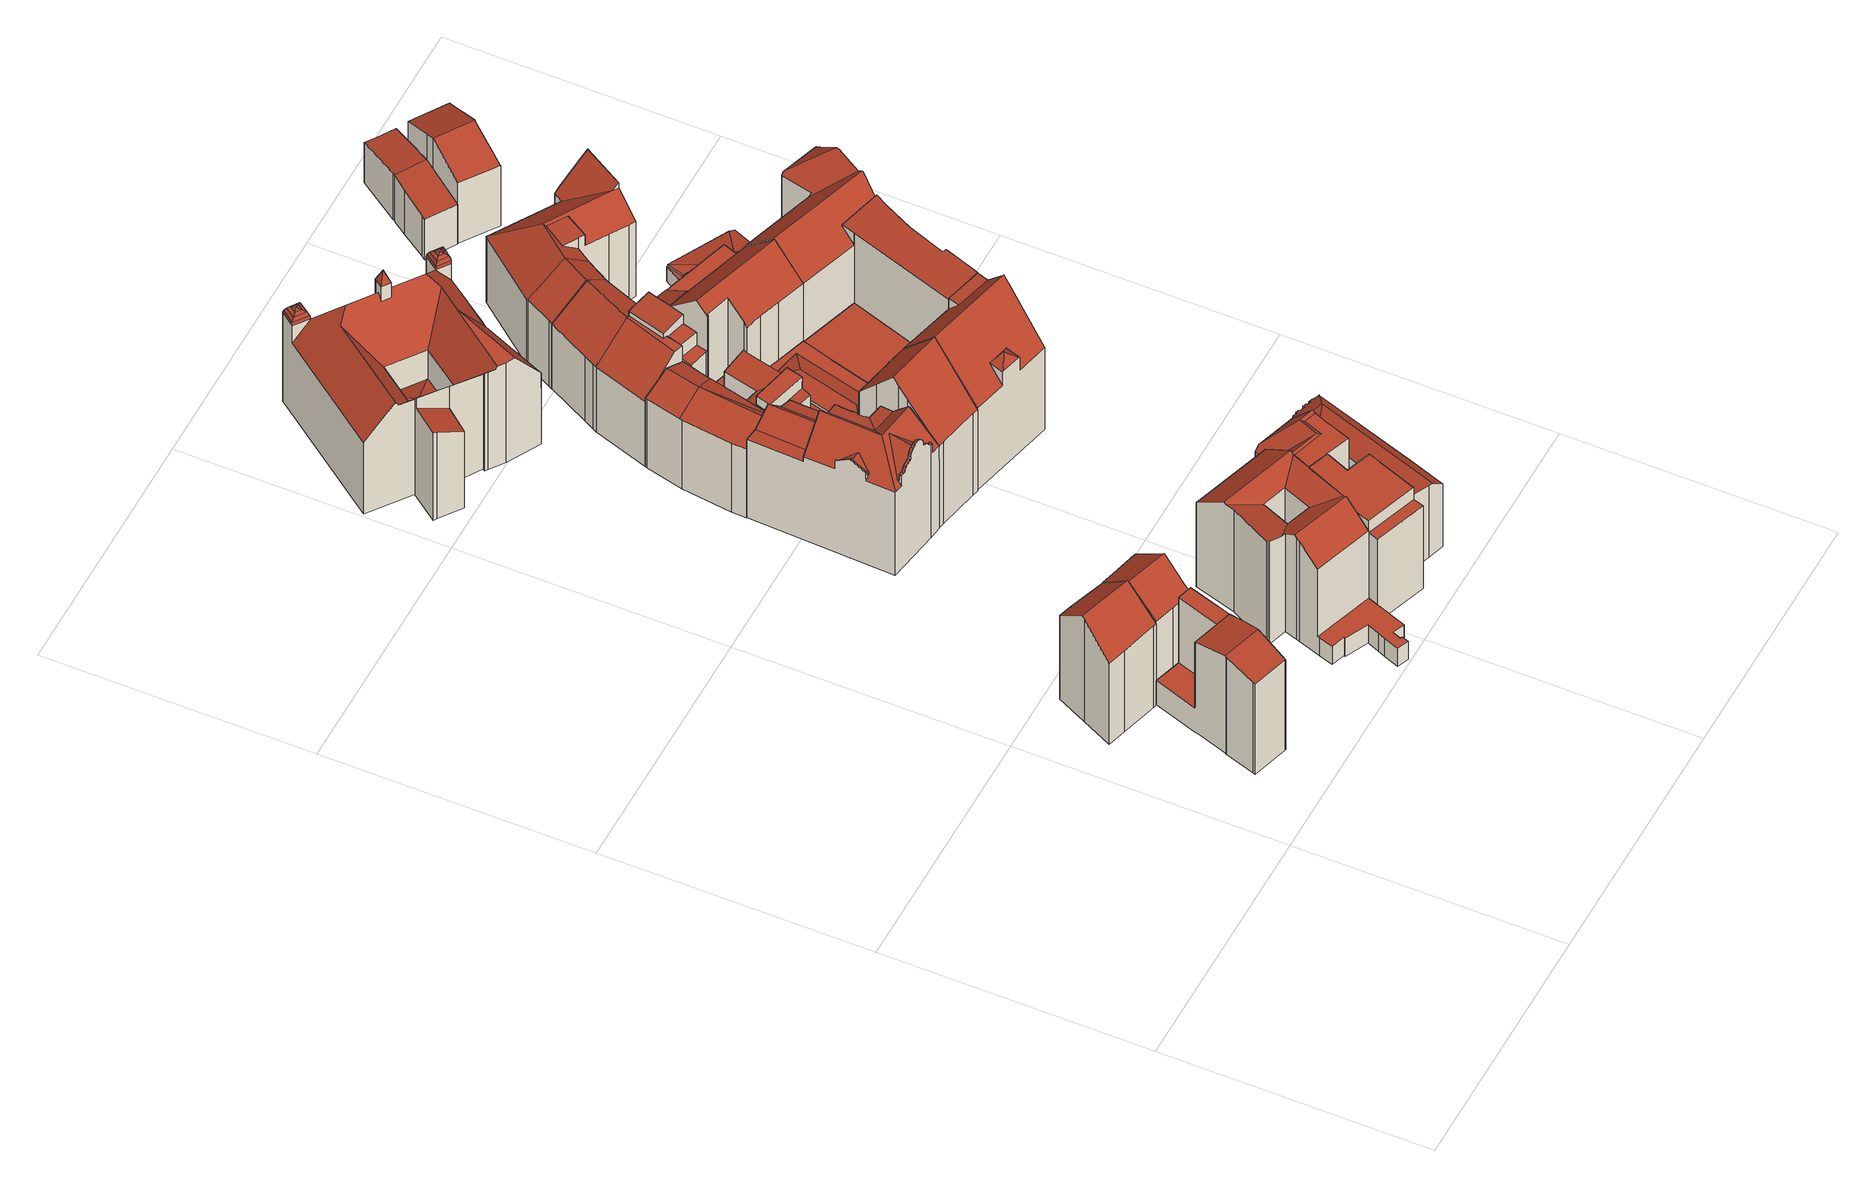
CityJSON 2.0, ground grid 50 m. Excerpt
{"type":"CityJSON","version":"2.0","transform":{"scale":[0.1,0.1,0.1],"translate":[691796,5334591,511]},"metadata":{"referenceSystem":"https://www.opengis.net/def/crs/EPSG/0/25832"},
"CityObjects":{
"building1":{"type":"Building","attributes":{"Gemeindeschluessel":"09162000","HoeheDach":"535.490","HoeheGrund":"512.350","Methode":"2000","NiedrigsteTraufeDesGebaeudes":"518.240","Geometrietyp2DReferenz":"3000","function":"31001_9998","roofType":"3100","measuredHeight":23.14},"geometry":[{"type":"MultiSurface","lod":"2","boundaries":[[[0,1,2,3,4,5,6,7]],[[4,3,8,9,10,11,5]],[[12,13,14,15]],[[16,17,18,19]],[[20,21,22,23]],[[20,24,25,1,0,21]],[[26,27,28,29]],[[8,14,13,30,9]],[[10,9,30,31]],[[32,2,1,25]],[[23,22,27,26]],[[13,12,33,19,18,31,30]],[[34,7,6,5,11,17,16,35,36,37,38]],[[15,39,32,25,24,20,23,26,29,40,41,38,37,36,35,16,19,33,12]],[[29,28,42,40]],[[40,42,43,41]],[[27,22,21,0,7,34,43,42,28]],[[10,31,18,17,11]],[[41,43,34,38]],[[32,39,15,14,8,3,2]]],"semantics":{"surfaces":[{"type":"RoofSurface"},{"type":"WallSurface"},{"type":"GroundSurface"}],"values":[0,1,1,1,1,1,1,0,1,1,1,1,1,2,1,1,0,0,1,1]}}]},
"building2":{"type":"Building","attributes":{"Gemeindeschluessel":"09162000","HoeheDach":"537.170","HoeheGrund":"512.280","Methode":"2000","NiedrigsteTraufeDesGebaeudes":"531.390","Geometrietyp2DReferenz":"3000","function":"31001_9998","roofType":"3100","measuredHeight":24.89,"storeysAboveGround":6},"geometry":[{"type":"MultiSurface","lod":"2","boundaries":[[[44,45,46,47]],[[48,49,50,51,52]],[[47,46,49,48]],[[53,54,55,56]],[[57,58,59,45,44]],[[56,55,58,57]],[[52,51,60,61]],[[50,49,46,45,59]],[[54,62,60,51,50,59,58,55]],[[61,60,62,63]],[[63,62,54,53]],[[57,44,47,48,52,61,63,53,56]]],"semantics":{"surfaces":[{"type":"WallSurface"},{"type":"RoofSurface"},{"type":"GroundSurface"}],"values":[0,0,0,0,0,0,0,1,1,0,0,2]}}]},
"building3":{"type":"Building","attributes":{"Gemeindeschluessel":"09162000","HoeheDach":"537.180","HoeheGrund":"512.330","Methode":"2000","NiedrigsteTraufeDesGebaeudes":"531.931","Geometrietyp2DReferenz":"3000","function":"31001_9998","roofType":"3100","measuredHeight":24.85,"storeysAboveGround":6},"geometry":[{"type":"MultiSurface","lod":"2","boundaries":[[[64,65,66,67]],[[61,68,69,52]],[[66,65,70,71,72,69,68]],[[70,73,74,75,76,77,78,71]],[[79,80,81,82,48,83]],[[73,70,65,64]],[[69,72,84,83,48,85,86,52]],[[67,66,68,61]],[[71,78,77,80,79,83,84,72]],[[75,74,73,64,67,61,52,86,85,48,82,81,76]],[[81,80,77,76]]],"semantics":{"surfaces":[{"type":"WallSurface"},{"type":"RoofSurface"},{"type":"GroundSurface"}],"values":[0,0,1,0,0,0,0,0,1,2,0]}}]},
"building4":{"type":"Building","attributes":{"Gemeindeschluessel":"09162000","HoeheDach":"536.880","HoeheGrund":"512.282","Methode":"9999","NiedrigsteTraufeDesGebaeudes":"512.400","Geometrietyp2DReferenz":"3000","function":"31001_9998","roofType":"3100","measuredHeight":24.6,"storeysAboveGround":6},"geometry":[{"type":"MultiSurface","lod":"2","boundaries":[[[87,88,89,90]],[[91,92,93,94]],[[95,96,97,98]],[[99,100,101,102]],[[103,104,91,94,105,106,107,108,95,98,109,110,111,112,113,114,115,116,117,118,119,120,121,87,90,122,123,124,125]],[[109,126,127,110]],[[106,105,128,100,99,129]],[[118,117,130,102,101,131]],[[113,132,133,114]],[[134,133,132,135,136,127,126,97,96,137,138,129,99,102,130,139]],[[118,131,140,119]],[[124,123,122,141,142,143,144]],[[145,146,147,148]],[[112,135,132,113]],[[124,144,149,125]],[[148,147,150,151]],[[103,125,149,152,153,154]],[[151,150,155,156]],[[121,157,88,87]],[[150,147,153,152,143,142]],[[110,127,136,111]],[[120,119,140,158,159]],[[116,139,130,117]],[[121,120,159,160,157]],[[106,129,138,107]],[[90,89,141,122]],[[103,154,161,104]],[[108,137,96,95]],[[162,93,92,161,154,153,147,146]],[[104,161,92,91]],[[145,148,151,156]],[[115,134,139,116]],[[107,138,137,108]],[[105,94,93,162,163,128]],[[100,128,163,158,140,131,101]],[[159,158,163,162,146,155,160]],[[141,89,88,157,160,155,150,142]],[[111,136,135,112]],[[114,133,134,115]],[[152,149,144,143]],[[98,97,126,109]],[[156,155,146,145]]],"semantics":{"surfaces":[{"type":"WallSurface"},{"type":"GroundSurface"},{"type":"RoofSurface"}],"values":[0,0,0,0,1,0,0,0,0,2,0,0,0,0,0,0,0,0,0,2,0,0,0,0,0,0,0,0,2,0,2,0,0,0,2,2,2,0,0,2,0,0]}}]},
"building5":{"type":"Building","attributes":{"Gemeindeschluessel":"09162000","HoeheDach":"535.020","HoeheGrund":"512.520","Methode":"2000","NiedrigsteTraufeDesGebaeudes":"522.870","Geometrietyp2DReferenz":"3000","function":"31001_9998","roofType":"1000","measuredHeight":22.5},"geometry":[{"type":"MultiSurface","lod":"2","boundaries":[[[164,165,166,167]],[[168,169,170,171]],[[169,172,173,170]],[[174,168,171,175]],[[176,177,178,179]],[[179,178,180,181]],[[182,183,165,164]],[[184,185,186,187]],[[188,167,166,177,176,189]],[[181,189,176,179]],[[174,187,186,172,169,168]],[[172,186,185,180,178,177,166,165,183,190,191,173]],[[184,188,189,181,180,185]],[[184,187,174,175,192,193,182,164,167,188]],[[193,190,183,182]],[[192,191,190,193]],[[192,175,171,170,173,191]]],"semantics":{"surfaces":[{"type":"WallSurface"},{"type":"RoofSurface"},{"type":"GroundSurface"}],"values":[0,1,0,0,0,0,0,0,0,1,0,1,0,2,0,0,0]}}]},
"building6":{"type":"Building","attributes":{"Gemeindeschluessel":"09162000","HoeheDach":"538.152","HoeheGrund":"511.982","Methode":"2000","NiedrigsteTraufeDesGebaeudes":"514.980","Geometrietyp2DReferenz":"3000","function":"31001_1000","roofType":"3100","measuredHeight":26.17,"storeysAboveGround":5},"geometry":[{"type":"MultiSurface","lod":"2","boundaries":[[[194,195,196,197,198]],[[199,200,201,202]],[[203,204,205,206]],[[207,208,209,210]],[[211,212,213,214]],[[215,216,217,218]],[[219,220,221,222,223,224]],[[225,226,227,228,229,230,231,232,233]],[[234,235,194,198]],[[199,236,237,238,239,240,200]],[[241,242,243,244,245,246,247,233,232,248,249]],[[250,251,226,225]],[[220,219,252,228,227,253]],[[254,224,223,255]],[[256,257,258,244,243]],[[238,237,259,260,261]],[[262,263,264,252,219,224,254,265]],[[266,267,268,269,270]],[[271,272,273,274]],[[275,201,200,240,251,250]],[[276,277,278,268,267]],[[279,280,281,282]],[[283,284,285,286]],[[287,288,283,286,289,290]],[[216,215,213,212]],[[270,269,280,279]],[[291,292,263,262]],[[211,214,293,294]],[[256,243,242,295,250,225,233,247,272,271]],[[296,297,197,196]],[[278,234,198,197,297,293,214,213,215,218,298,205,204,299,300,281,280,269,268]],[[207,210,301,288,287,302,303,236,199,202,304,305,241,249,291,262,265,254,255,306,307]],[[261,308,239,238]],[[298,309,206,205]],[[291,249,248,310,311,292]],[[306,222,221,307]],[[230,311,310,231]],[[304,202,201,275,312]],[[303,259,237,236]],[[258,313,245,244]],[[309,298,218,217]],[[305,304,312,276,267,266]],[[308,314,315,290,289,316,209,208,253,227,226,251]],[[301,284,283,288]],[[228,252,264,229]],[[207,307,221,220,253,208]],[[303,302,315,314,260,259]],[[260,314,308,261]],[[256,271,274,257]],[[229,264,263,292,311,230]],[[194,235,277,276,312,275,250,295,195]],[[247,246,317,273,272]],[[278,277,235,234]],[[313,317,246,245]],[[287,290,315,302]],[[318,299,204,203]],[[285,316,289,286]],[[319,300,299,318]],[[255,223,222,306]],[[231,310,248,232]],[[258,257,274,273,317,313]],[[240,239,308,251]],[[294,293,297,296]],[[301,210,209,316,285,284]],[[281,300,319,282]],[[305,266,270,279,282,319,318,203,206,309,217,216,212,211,294,296,196,195,295,242,241]]],"semantics":{"surfaces":[{"type":"WallSurface"},{"type":"RoofSurface"},{"type":"GroundSurface"}],"values":[0,0,1,0,0,1,1,0,1,0,0,1,0,0,0,1,0,1,1,1,0,1,1,0,1,1,0,1,1,1,0,2,0,1,0,0,1,0,0,1,1,0,1,0,1,0,0,0,1,1,1,0,1,1,0,1,0,1,0,1,0,1,1,0,0,0]}}]},
"building7":{"type":"Building","attributes":{"Gemeindeschluessel":"09162000","HoeheDach":"531.110","HoeheGrund":"511.931","Methode":"2000","NiedrigsteTraufeDesGebaeudes":"526.932","Geometrietyp2DReferenz":"3000","function":"31001_1000","roofType":"3100","measuredHeight":19.18,"storeysAboveGround":5},"geometry":[{"type":"MultiSurface","lod":"2","boundaries":[[[320,321,322,323,324,325,326,327,328,329,330,331]],[[326,332,333,327]],[[334,335,336,337]],[[323,322,334,338,339,340,341]],[[342,343,344,345]],[[328,327,333,346,347]],[[348,330,329,349,350]],[[341,340,351,352]],[[353,345,344,354]],[[321,320,343,342,336,335]],[[332,355,354,344,346,333]],[[324,323,341,352,345,353]],[[337,338,334]],[[355,325,324,353,354]],[[343,356,348,350,344]],[[330,348,356,331]],[[357,351,340,339]],[[321,335,334,322]],[[344,350,349,347,346]],[[342,345,352,351,357,337,336]],[[339,338,337,357]],[[328,347,349,329]],[[332,326,325,355]],[[343,320,331,356]]],"semantics":{"surfaces":[{"type":"GroundSurface"},{"type":"WallSurface"},{"type":"RoofSurface"}],"values":[0,1,2,1,2,1,1,2,2,1,2,1,1,1,2,1,1,1,2,1,2,1,1,1]}}]},
"building8":{"type":"Building","attributes":{"Gemeindeschluessel":"09162000","HoeheDach":"542.560","HoeheGrund":"511.773","Methode":"2000","NiedrigsteTraufeDesGebaeudes":"521.690","Geometrietyp2DReferenz":"3000","function":"31001_9998","roofType":"3200","measuredHeight":30.79,"storeysAboveGround":3},"geometry":[{"type":"MultiSurface","lod":"2","boundaries":[[[358,359,360]],[[361,360,362,363]],[[364,365,366,367]],[[368,369,370,371]],[[372,373,374]],[[375,376,377,378,379,380,381,382,383,365]],[[384,385,386,387]],[[371,388,389,390]],[[391,392,393]],[[393,394,395]],[[390,396,397,398]],[[399,359,358]],[[400,401,402]],[[403,404,405,406]],[[379,400,402,380]],[[401,407,408]],[[389,409,396,390]],[[410,411,372]],[[381,412,413,378,377,393,395,410,372,382]],[[374,414,415,383,382,372]],[[396,370,369,416,397]],[[371,370,417,388]],[[398,397,418,394,393]],[[419,420,363,421]],[[422,423,424,425]],[[426,427,428,429]],[[430,431,432,433]],[[372,419,421,434,373]],[[435,436,416,369,368,437,392,391,438,439]],[[440,441,442]],[[439,438,427,426]],[[443,406,405,431,430]],[[402,401,408]],[[444,417,409]],[[428,427,438,391,393,377,376,432,445]],[[442,441,364]],[[360,359,446,362]],[[399,358,361]],[[440,447,375,441]],[[363,362,448,421]],[[405,404,445,432,431]],[[441,375,365,364]],[[412,408,407,413]],[[372,411,449,450,419]],[[451,443,430,433,452,453]],[[437,368,371,390,398]],[[397,416,436,418]],[[388,444,389]],[[454,455,456,457,415,414]],[[392,437,398,393]],[[458,459,460,461]],[[367,366,447,440]],[[422,425,458,461,462]],[[388,417,444]],[[428,445,404,403,429]],[[448,450,449,463]],[[455,464,462,461,460,456]],[[387,386,465,466]],[[467,463,449,411,410,395,394,418,436,435]],[[362,446,450,448]],[[420,446,359,399]],[[425,424,466,465,459,458]],[[374,373,434,463,467,454,414]],[[358,360,361]],[[440,442,367]],[[452,433,432,376,375,447]],[[457,366,365,383,415]],[[421,448,463,434]],[[407,400,379,378,413]],[[451,453,385,384]],[[423,422,462,464]],[[444,409,389]],[[419,450,446,420]],[[456,460,459,465,386,385,453,452,447,366,457]],[[420,399,361,363]],[[403,406,443,451,384,387,466,424,423,464,455,454,467,435,439,426,429]],[[409,417,370,396]],[[407,401,400]],[[402,408,412,381,380]],[[442,364,367]]],"semantics":{"surfaces":[{"type":"RoofSurface"},{"type":"WallSurface"},{"type":"GroundSurface"}],"values":[0,0,1,0,1,0,1,0,1,1,0,0,0,1,1,0,0,1,0,0,0,0,0,0,1,1,0,0,1,0,1,1,0,0,0,0,0,0,1,0,0,1,1,0,1,0,0,0,1,0,1,1,0,0,1,0,1,1,1,0,0,1,1,0,0,0,0,0,1,1,1,0,0,0,0,2,0,0,1,0]}}]},
"building9":{"type":"Building","attributes":{"Gemeindeschluessel":"09162000","HoeheDach":"535.300","HoeheGrund":"512.531","Methode":"2000","NiedrigsteTraufeDesGebaeudes":"528.581","Geometrietyp2DReferenz":"3000","function":"31001_9998","roofType":"1000","measuredHeight":22.77,"storeysAboveGround":5},"geometry":[{"type":"MultiSurface","lod":"2","boundaries":[[[468,469,470,471,472]],[[473,474,475,476]],[[477,472,478,479,480]],[[481,468,472,477]],[[188,482,166,167]],[[483,484,485,486]],[[487,488,489,490]],[[491,490,489,480,479]],[[492,486,485,471,470]],[[483,491,479,478,484]],[[472,471,485,484,478]],[[164,165,493,494]],[[166,482,475,474,469,468,481,495,493,165]],[[476,475,482,188]],[[487,494,493,495,496,488]],[[473,492,470,469,474]],[[481,477,496,495]],[[167,166,165,164]],[[492,473,476,188,167,164,494,487,490,491,483,486]],[[477,480,489,488,496]]],"semantics":{"surfaces":[{"type":"RoofSurface"},{"type":"WallSurface"},{"type":"GroundSurface"}],"values":[0,1,0,0,1,1,1,1,1,1,0,1,0,1,1,1,0,1,2,0]}}]},
"building10":{"type":"Building","attributes":{"Gemeindeschluessel":"09162000","HoeheDach":"542.100","HoeheGrund":"512.147","Methode":"2000","NiedrigsteTraufeDesGebaeudes":"531.418","Geometrietyp2DReferenz":"3000","function":"31001_1000","roofType":"3100","measuredHeight":29.95,"storeysAboveGround":5},"geometry":[{"type":"MultiSurface","lod":"2","boundaries":[[[497,498,499,500,501,502,503,504,505,506,507,508,509]],[[502,510,511,503]],[[503,511,512,513,505,504]],[[501,514,510,502]],[[500,515,514,501]],[[499,516,515,500]],[[497,517,518,519,498]],[[498,519,516,499]],[[506,520,521,507]],[[509,522,517,497]],[[505,513,520,506]],[[512,518,517,522,523,521,520,513]],[[507,521,523,508]],[[512,511,510,514,515,516,519,518]],[[508,523,522,509]]],"semantics":{"surfaces":[{"type":"GroundSurface"},{"type":"WallSurface"},{"type":"RoofSurface"}],"values":[0,1,1,1,1,1,1,1,1,1,1,2,1,2,1]}}]},
"building11":{"type":"Building","attributes":{"Gemeindeschluessel":"09162000","HoeheDach":"530.598","HoeheGrund":"513.274","Methode":"2000","NiedrigsteTraufeDesGebaeudes":"527.195","Geometrietyp2DReferenz":"3000","function":"31001_2000","roofType":"2100","measuredHeight":17.32,"storeysAboveGround":4},"geometry":[{"type":"MultiSurface","lod":"2","boundaries":[[[524,525,338,526,527]],[[528,529,530,531,532,527,526]],[[533,534,535,536,525,524,537,538,539]],[[540,541,536,535,534]],[[533,542,540,534]],[[540,542,543,544,541]],[[524,527,532,537]],[[533,539,530,529,545,546,543,542]],[[537,532,531,538]],[[547,548,546,545]],[[525,536,541,544,548,547,339,338]],[[528,526,338,339]],[[538,531,530,539]],[[543,546,548,544]],[[547,545,529,528,339]]],"semantics":{"surfaces":[{"type":"WallSurface"},{"type":"RoofSurface"},{"type":"GroundSurface"}],"values":[0,1,2,0,0,1,0,0,0,1,0,1,0,0,0]}}]},
"building12":{"type":"Building","attributes":{"Gemeindeschluessel":"09162000","HoeheDach":"523.030","HoeheGrund":"512.051","Methode":"2000","NiedrigsteTraufeDesGebaeudes":"516.660","Geometrietyp2DReferenz":"3000","function":"31001_2000","roofType":"1000","measuredHeight":10.98,"storeysAboveGround":2},"geometry":[{"type":"MultiSurface","lod":"2","boundaries":[[[549,550,551,552,553,554]],[[553,552,555,556]],[[557,558,559,560,561,549,554]],[[554,553,556,557]],[[560,562,563,561]],[[564,551,550,563,562,565]],[[559,565,562,560]],[[558,564,565,559]],[[561,563,550,549]],[[557,556,555,564,558]],[[564,555,552,551]]],"semantics":{"surfaces":[{"type":"WallSurface"},{"type":"RoofSurface"},{"type":"GroundSurface"}],"values":[0,1,2,0,0,1,0,0,0,0,0]}}]},
"building13":{"type":"Building","attributes":{"Gemeindeschluessel":"09162000","HoeheDach":"530.596","HoeheGrund":"512.543","Methode":"2000","NiedrigsteTraufeDesGebaeudes":"527.029","Geometrietyp2DReferenz":"3000","function":"31001_9998","roofType":"2100","measuredHeight":18.05,"storeysAboveGround":5},"geometry":[{"type":"MultiSurface","lod":"2","boundaries":[[[566,567,568,569]],[[492,570,571,486]],[[572,573,574,575,576]],[[577,578,579,580,581,582,583,584,585,586,587,588,589,590,591,592,593,594,595,596,575,574,568,567]],[[597,586,585,598]],[[587,586,597,599]],[[187,600,601,184]],[[602,584,583,603]],[[583,582,604,603]],[[605,593,592,606]],[[606,592,591,607]],[[608,609,610,611]],[[581,580,612,613]],[[608,614,572,576,609]],[[575,596,571,570,615]],[[579,578,616,617]],[[604,582,581,613]],[[618,188,184,601]],[[492,473,619,615,570]],[[483,486,571,596,595]],[[620,573,572,614]],[[600,187,611,610]],[[618,601,600,610,609,576,575,615,619,621]],[[585,584,602,598]],[[616,578,577,622]],[[607,591,590,623]],[[620,569,568,574,573]],[[624,589,588,625]],[[476,621,619,473]],[[625,588,587,599]],[[620,614,608,611,187,184,188,476,473,492,486,483,626,605,606,607,623,624,625,599,597,598,602,603,604,613,612,617,616,622,566,569]],[[626,594,593,605]],[[623,590,589,624]],[[188,618,621,476]],[[483,595,594,626]],[[577,567,566,622]],[[612,580,579,617]]],"semantics":{"surfaces":[{"type":"WallSurface"},{"type":"RoofSurface"},{"type":"GroundSurface"}],"values":[0,0,1,1,0,0,0,0,0,0,0,0,0,0,1,0,0,0,0,0,0,0,1,0,0,0,0,0,0,0,2,0,0,0,0,0,0]}}]},
"building14":{"type":"Building","attributes":{"Gemeindeschluessel":"09162000","HoeheDach":"534.869","HoeheGrund":"511.890","Methode":"2000","NiedrigsteTraufeDesGebaeudes":"527.293","Geometrietyp2DReferenz":"3000","function":"31001_1000","roofType":"3100","measuredHeight":22.98,"storeysAboveGround":5},"geometry":[{"type":"MultiSurface","lod":"2","boundaries":[[[627,628,629,630,631]],[[632,633,634,331]],[[635,636,637,638,639,634,633]],[[640,641,642,632,331,330,329,628,627,643,644,645,646,647]],[[635,633,632,642,641]],[[648,649,650,651,652,653]],[[654,655,656,657,658,659]],[[627,631,660,643]],[[648,661,662,663,649]],[[654,659,664,663,662]],[[641,640,661,648,653,665,636,635]],[[329,666,629,628]],[[645,644,667,658,657]],[[668,638,637,669,652,651]],[[659,658,667,660,631,630]],[[665,653,652,669]],[[645,657,656,646]],[[650,649,663,664]],[[331,634,639,330]],[[636,665,669,637]],[[640,647,655,654,662,661]],[[329,330,639,638,668,670,666]],[[659,630,629,666,670]],[[668,651,650,664,659,670]],[[643,660,667,644]],[[646,656,655,647]]],"semantics":{"surfaces":[{"type":"WallSurface"},{"type":"RoofSurface"},{"type":"GroundSurface"}],"values":[0,0,1,2,0,0,1,0,1,0,0,0,0,0,1,1,0,0,0,0,0,0,1,1,0,0]}}]},
"building15":{"type":"Building","attributes":{"Gemeindeschluessel":"09162000","HoeheDach":"521.400","HoeheGrund":"512.594","Methode":"2000","NiedrigsteTraufeDesGebaeudes":"520.580","Geometrietyp2DReferenz":"3000","function":"31001_2000","roofType":"1000","measuredHeight":8.81,"storeysAboveGround":3},"geometry":[{"type":"MultiSurface","lod":"2","boundaries":[[[671,672,673,674]],[[675,676,677,678,679]],[[677,676,680,681]],[[672,682,683,673]],[[674,673,683,684,675,679]],[[681,680,685,686]],[[686,685,687,688]],[[674,679,678,677,681,686,688,671]],[[675,684,689,687,685,680,676]],[[688,687,689,682,672,671]],[[684,683,682,689]]],"semantics":{"surfaces":[{"type":"WallSurface"},{"type":"RoofSurface"},{"type":"GroundSurface"}],"values":[0,0,0,1,0,0,0,2,1,0,0]}}]},
"building16":{"type":"Building","attributes":{"Gemeindeschluessel":"09162000","HoeheDach":"522.480","HoeheGrund":"513.978","Methode":"2000","NiedrigsteTraufeDesGebaeudes":"520.730","Geometrietyp2DReferenz":"3000","function":"31001_2000","roofType":"1000","measuredHeight":8.5},"geometry":[{"type":"MultiSurface","lod":"2","boundaries":[[[690,691,692,693]],[[694,695,696,697]],[[698,699,700]],[[699,701,691,700]],[[702,703,704,705]],[[701,692,691]],[[706,707,703,702,708,709]],[[710,711,712,713]],[[695,714,715,712,711,716,717,718,719,704,703,707,706,696],[690,693,720,721]],[[722,716,711,710]],[[723,718,717,724]],[[724,717,716,722]],[[720,698,700,721]],[[697,696,706,709]],[[713,712,715,725]],[[721,700,691,690]],[[719,718,723,726,705,704]],[[710,713,725,727,694,697,709,708,702,705,726,723,724,722]],[[698,692,701,699]],[[727,714,695,694]],[[693,692,698,720]],[[725,715,714,727]]],"semantics":{"surfaces":[{"type":"WallSurface"},{"type":"RoofSurface"},{"type":"GroundSurface"}],"values":[0,0,1,1,0,1,0,0,1,0,0,0,0,0,0,0,0,2,1,0,0,0]}}]},
"building17":{"type":"Building","attributes":{"Gemeindeschluessel":"09162000","HoeheDach":"542.100","HoeheGrund":"512.307","Methode":"2000","NiedrigsteTraufeDesGebaeudes":"531.756","Geometrietyp2DReferenz":"3000","function":"31001_9998","roofType":"3100","measuredHeight":29.79,"storeysAboveGround":5},"geometry":[{"type":"MultiSurface","lod":"2","boundaries":[[[728,729,730]],[[731,732,733,734]],[[735,736,737,738,739,740,729,728,741,742]],[[512,732,731,743,742,741]],[[744,745,746,747]],[[748,749,730]],[[739,738,749,748]],[[740,748,730,729]],[[749,738,737]],[[750,751,746,745,752]],[[734,733,747,746,751]],[[512,741,728,730,749,737,736,753,754]],[[755,753,736,735]],[[755,750,752,754,753]],[[750,755,735,742,743,731,734,751]],[[754,752,745,744,733,732,512]],[[739,748,740]],[[744,747,733]]],"semantics":{"surfaces":[{"type":"WallSurface"},{"type":"RoofSurface"},{"type":"GroundSurface"}],"values":[0,0,0,0,1,1,1,1,0,0,0,1,0,0,2,1,1,0]}}]},
"building18":{"type":"Building","attributes":{"Gemeindeschluessel":"09162000","HoeheDach":"540.410","HoeheGrund":"512.070","Methode":"2000","NiedrigsteTraufeDesGebaeudes":"534.334","Geometrietyp2DReferenz":"3000","function":"31001_2000","roofType":"3100","measuredHeight":28.34,"storeysAboveGround":6},"geometry":[{"type":"MultiSurface","lod":"2","boundaries":[[[756,757,758,759,760,761,762,763,764,765,766]],[[767,761,760,768]],[[764,769,770,765]],[[771,763,762,772]],[[773,774,775,771,772,767,768,776,777,778,779]],[[777,758,757,778]],[[774,770,769,775]],[[775,769,764,763,771]],[[778,757,756,779]],[[776,759,758,777]],[[772,762,761,767]],[[773,766,765,770,774]],[[768,760,759,776]],[[779,756,766,773]]],"semantics":{"surfaces":[{"type":"RoofSurface"},{"type":"WallSurface"},{"type":"GroundSurface"}],"values":[0,1,0,1,2,1,1,1,1,1,1,1,1,1]}}]},
"building19":{"type":"Building","attributes":{"Gemeindeschluessel":"09162000","HoeheDach":"520.559","HoeheGrund":"515.043","Methode":"1000","NiedrigsteTraufeDesGebaeudes":"520.559","Geometrietyp2DReferenz":"3000","function":"31001_9998","roofType":"1000","measuredHeight":5.52,"storeysAboveGround":1},"geometry":[{"type":"MultiSurface","lod":"2","boundaries":[[[780,781,782,783,784,785]],[[786,787,782,781,788,789]],[[790,791,785,784]],[[787,786,792,793,794,790,784,783,782]],[[795,789,788,781,780,785,791,796,797]],[[792,786,789,795,797,793]],[[797,796,791,790,794,793]]],"semantics":{"surfaces":[{"type":"WallSurface"},{"type":"GroundSurface"},{"type":"RoofSurface"}],"values":[0,0,0,1,2,0,0]}}]},
"building20":{"type":"Building","attributes":{"Gemeindeschluessel":"09162000","HoeheDach":"534.366","HoeheGrund":"512.070","Methode":"2000","NiedrigsteTraufeDesGebaeudes":"531.000","Geometrietyp2DReferenz":"3000","function":"31001_2000","roofType":"1000","measuredHeight":22.3,"storeysAboveGround":5},"geometry":[{"type":"MultiSurface","lod":"2","boundaries":[[[775,798,799,800,801,774]],[[802,803,804,805]],[[806,807,798,775]],[[800,808,809,801]],[[774,801,809,810]],[[811,808,800,799]],[[805,804,807,806]],[[812,813,803,802]],[[810,809,808,811,813,812]],[[810,812,802,805,806,775,774]],[[798,807,804,803,813,811,799]]],"semantics":{"surfaces":[{"type":"WallSurface"},{"type":"RoofSurface"},{"type":"GroundSurface"}],"values":[0,0,0,1,0,0,0,0,0,2,1]}}]},
"building21":{"type":"Building","attributes":{"Gemeindeschluessel":"09162000","HoeheDach":"516.040","HoeheGrund":"512.100","Methode":"1000","NiedrigsteTraufeDesGebaeudes":"516.040","Geometrietyp2DReferenz":"3000","function":"31001_2000","roofType":"1000","measuredHeight":3.94},"geometry":[{"type":"MultiSurface","lod":"2","boundaries":[[[814,815,816,817]],[[818,819,820,821]],[[822,823,815,814]],[[824,825,826,827]],[[828,829,830,831]],[[832,833,834,835]],[[836,837,838,839]],[[840,841,820,819,842,843,844,845,830,829,816,815,823,846,838,837,847,848,849,850,851,826,825,852,853,834,833,854,855,856,857,858,859,860]],[[817,816,829,828]],[[861,848,847,862]],[[863,841,840,864]],[[865,854,833,832]],[[821,820,841,863]],[[866,856,855,867]],[[868,859,858,869]],[[870,844,843,871]],[[871,843,842,872]],[[862,847,837,836]],[[831,830,845,873]],[[874,849,848,861]],[[875,853,852,876]],[[872,842,819,818]],[[869,858,857,877]],[[873,845,844,870]],[[827,826,851,878]],[[867,855,854,865]],[[879,860,859,868]],[[880,846,823,822]],[[839,838,846,880]],[[864,840,860,879]],[[876,852,825,824]],[[879,868,869,877,866,867,865,832,835,875,876,824,827,878,881,874,861,862,836,839,880,822,814,817,828,831,873,870,871,872,818,821,863,864]],[[878,851,850,881]],[[877,857,856,866]],[[835,834,853,875]],[[881,850,849,874]]],"semantics":{"surfaces":[{"type":"WallSurface"},{"type":"RoofSurface"},{"type":"GroundSurface"}],"values":[0,0,0,0,0,0,0,1,0,0,0,0,0,0,0,0,0,0,0,0,0,0,0,0,0,0,0,0,0,0,0,2,0,0,0,0]}}]},
"building22":{"type":"Building","attributes":{"Gemeindeschluessel":"09162000","HoeheDach":"534.367","HoeheGrund":"511.819","Methode":"2000","NiedrigsteTraufeDesGebaeudes":"527.336","Geometrietyp2DReferenz":"3000","function":"31001_1000","roofType":"3100","measuredHeight":22.55,"storeysAboveGround":5},"geometry":[{"type":"MultiSurface","lod":"2","boundaries":[[[882,883,884,885]],[[886,887,888]],[[889,890,891]],[[892,893,894,895,882,885,896,897,898,899,900,901,902,903,904,905]],[[901,906,907,902]],[[908,889,891,909,910,911,912,913,914]],[[897,915,916,898]],[[914,913,917,918]],[[896,667,915,897]],[[901,900,919,918,917,906]],[[892,905,920,921,912,911]],[[899,898,916,922,923]],[[895,894,909,891,890,924]],[[902,907,925,903]],[[896,885,884,926,667]],[[893,910,909,894]],[[927,914,918,919,923,922]],[[908,914,927,928,886,888]],[[912,921,913]],[[926,927,922,916,915,667]],[[903,925,929,904]],[[899,923,919,900]],[[884,883,928,927,926]],[[904,929,920,905]],[[913,921,920,929,925,907,906,917]],[[892,911,910,893]],[[908,888,887,924,890,889]],[[882,895,924,887,886,928,883]]],"semantics":{"surfaces":[{"type":"WallSurface"},{"type":"GroundSurface"},{"type":"RoofSurface"}],"values":[0,0,0,1,0,2,0,2,0,0,0,0,0,0,0,0,2,2,0,2,0,0,2,0,2,0,2,0]}}]},
"building23":{"type":"Building","attributes":{"Gemeindeschluessel":"09162000","HoeheDach":"515.700","HoeheGrund":"512.129","Methode":"1000","NiedrigsteTraufeDesGebaeudes":"515.700","Geometrietyp2DReferenz":"3000","function":"31001_2000","roofType":"1000","measuredHeight":3.57},"geometry":[{"type":"MultiSurface","lod":"2","boundaries":[[[806,930,931,932]],[[806,805,933,930]],[[930,933,934,931]],[[932,931,934,935]],[[933,805,935,934]],[[805,806,932,935]]],"semantics":{"surfaces":[{"type":"WallSurface"},{"type":"GroundSurface"},{"type":"RoofSurface"}],"values":[0,1,0,2,0,0]}}]},
"building24":{"type":"Building","attributes":{"Gemeindeschluessel":"09162000","HoeheDach":"540.311","HoeheGrund":"512.017","Methode":"2000","NiedrigsteTraufeDesGebaeudes":"534.079","Geometrietyp2DReferenz":"3000","function":"31001_9998","roofType":"3100","measuredHeight":28.29,"storeysAboveGround":6},"geometry":[{"type":"MultiSurface","lod":"2","boundaries":[[[936,937,938,939,763]],[[940,941,763,939,942,943,944]],[[945,946,947,948]],[[949,947,946,950,951,952,953,954,938,955]],[[956,957,958,959,960]],[[961,962,944,943,953,952]],[[963,955,938,937]],[[964,962,961,965,966,945,948,967,963,937,936,968,969,960,959,970]],[[959,958,971,970]],[[961,952,951,965]],[[965,951,950,966]],[[968,936,763,941,972]],[[967,949,955,963]],[[948,947,949,967]],[[956,973,974,975,976,977,957]],[[939,938,954,942]],[[974,973,969,968,972]],[[964,976,975,940,944,962]],[[973,956,960,969]],[[942,954,953,943]],[[966,950,946,945]],[[940,975,974,972,941]],[[977,971,958,957]],[[964,970,971,977,976]]],"semantics":{"surfaces":[{"type":"WallSurface"},{"type":"RoofSurface"},{"type":"GroundSurface"}],"values":[0,1,0,1,0,0,0,2,0,0,0,0,0,0,1,0,0,0,0,0,0,1,1,0]}}]},
"building25":{"type":"Building","attributes":{"Gemeindeschluessel":"09162000","HoeheDach":"517.250","HoeheGrund":"512.121","Methode":"2000","NiedrigsteTraufeDesGebaeudes":"515.460","Geometrietyp2DReferenz":"3000","function":"31001_2000","roofType":"3200","measuredHeight":5.13},"geometry":[{"type":"MultiSurface","lod":"2","boundaries":[[[978,979,980,981,982,983,984,985,806,930,986]],[[978,987,988,979]],[[981,980,989,990,991]],[[983,992,993,984]],[[984,993,994,985]],[[995,994,993,992,996,997]],[[978,986,998,999,1000,987]],[[982,981,991,997,996]],[[1001,1002,1000,999]],[[930,1003,998,986]],[[995,997,991,990,1004,1002]],[[982,996,992,983]],[[980,979,988,1005,989]],[[1001,999,998,1003,1006]],[[1004,990,989,1005]],[[985,994,995,1002,1001,1006,806]],[[1004,1005,988,987,1000,1002]],[[806,1006,1003,930]]],"semantics":{"surfaces":[{"type":"GroundSurface"},{"type":"WallSurface"},{"type":"RoofSurface"}],"values":[0,1,1,1,1,2,1,1,1,1,2,1,1,2,2,1,2,1]}}]},
"building26":{"type":"Building","attributes":{"Gemeindeschluessel":"09162000","HoeheDach":"517.250","HoeheGrund":"512.043","Methode":"2000","NiedrigsteTraufeDesGebaeudes":"515.460","Geometrietyp2DReferenz":"3000","function":"51009_1610","roofType":"3200","measuredHeight":5.21},"geometry":[{"type":"MultiSurface","lod":"2","boundaries":[[[1007,992,1008,1009]],[[1010,988,987,1011]],[[1012,998,1013,1014]],[[1015,993,992,1007]],[[1008,992,993,1016,1017,1018]],[[1019,1009,1008,1018,991]],[[1010,1020,989,1021,988]],[[1020,1019,991,990,989]],[[1022,1016,993,1015]],[[1023,1024,1025,1026]],[[991,1018,990]],[[987,988,1021,1027,1025,1024]],[[1012,1011,987,1024,1023,998]],[[1023,1026,1013,998]],[[1019,1020,1010,1011,1012,1014,1022,1015,1007,1009]],[[1021,989,990,1018,1017,1027]],[[1014,1013,1026,1025,1027,1017,1016,1022]]],"semantics":{"surfaces":[{"type":"WallSurface"},{"type":"RoofSurface"},{"type":"GroundSurface"}],"values":[0,0,0,0,1,0,0,0,0,0,1,1,0,1,2,1,0]}}]},
"building27":{"type":"Building","attributes":{"Gemeindeschluessel":"09162000","HoeheDach":"522.845","HoeheGrund":"511.790","Methode":"1000","NiedrigsteTraufeDesGebaeudes":"521.312","Geometrietyp2DReferenz":"3000","function":"31001_9998","roofType":"3100","measuredHeight":11.05,"storeysAboveGround":3},"geometry":[{"type":"MultiSurface","lod":"2","boundaries":[[[1028,1029,1030,1031,1032,1033,1034,1035,1036]],[[1037,1031,1030,1038]],[[1039,1035,1034,1040]],[[1038,1030,1029,1041]],[[1032,1042,1043,1044,1045,1046,1047,1033]],[[1037,1048,1049,1042,1032,1031]],[[1050,1045,1044,1051]],[[1052,1046,1045,1050]],[[1053,1041,1029,1028,1036,1054]],[[1049,1048,1037,1038,1041,1053,1054,1039,1040,1055,1056,1052,1050,1051,1057]],[[1056,1047,1046,1052]],[[1051,1044,1043,1057]],[[1054,1036,1035,1039]],[[1034,1033,1047,1056,1055,1040]],[[1057,1043,1042,1049]]],"semantics":{"surfaces":[{"type":"RoofSurface"},{"type":"WallSurface"},{"type":"GroundSurface"}],"values":[0,1,1,1,0,1,1,1,1,2,1,1,1,1,1]}}]},
"building28":{"type":"Building","attributes":{"Gemeindeschluessel":"09162000","HoeheDach":"529.691","HoeheGrund":"511.910","Methode":"1000","NiedrigsteTraufeDesGebaeudes":"526.310","Geometrietyp2DReferenz":"3000","function":"31001_9998","roofType":"3100","measuredHeight":17.78,"storeysAboveGround":5},"geometry":[{"type":"MultiSurface","lod":"2","boundaries":[[[1058,1059,1060,1061]],[[1062,1063,1064,1065]],[[1066,1067,1063,1062,1068,1069]],[[1070,1071,1072,1073,1066,1069]],[[1065,1064,1074,1075]],[[1071,1076,1077,1078,1079,1072]],[[1080,1060,1059,1081,1074,1064,1063,1067]],[[1077,1082,1061,1060,1080,1078]],[[1083,1081,1059,1058]],[[1061,1082,1077,1076,1071,1070,1069,1068,1062,1065,1075,1083,1058]],[[1075,1074,1081,1083]],[[1073,1072,1079,1078,1080,1067,1066]]],"semantics":{"surfaces":[{"type":"WallSurface"},{"type":"RoofSurface"},{"type":"GroundSurface"}],"values":[0,0,0,0,0,0,1,0,0,2,0,1]}}]}
},
"vertices":[
[209,157,245],[222,187,236],[225,197,234],[233,220,228],[204,229,228],[153,244,228],[151,235,230],[133,180,245],[233,220,227],[204,229,227],[204,229,72],[153,244,72],[259,302,14],[259,302,227],[241,244,227],[241,244,14],[180,326,14],[180,326,72],[218,314,72],[218,314,14],[185,102,14],[185,102,230],[182,95,228],[182,95,14],[209,157,14],[222,187,14],[180,96,14],[180,96,228],[112,116,228],[112,116,14],[231,310,227],[231,310,72],[225,197,14],[231,310,14],[132,178,244],[153,244,14],[151,235,14],[133,180,14],[132,178,14],[233,220,14],[113,120,14],[131,176,14],[113,120,229],[131,176,244],
[125,472,13],[125,472,212],[150,464,212],[150,464,13],[218,440,13],[218,440,213],[200,386,262],[199,383,259],[199,383,13],[105,347,13],[105,347,205],[70,357,204],[70,357,13],[97,415,13],[97,415,258],[98,419,262],[180,326,207],[180,326,13],[174,327,207],[174,327,13],
[259,302,13],[259,302,213],[218,314,213],[218,314,13],[180,326,213],[199,383,261],[265,319,227],[279,359,262],[199,384,262],[265,319,13],[279,359,13],[299,418,13],[301,421,13],[301,421,209],[299,418,213],[244,434,213],[300,422,209],[300,422,13],[244,434,13],[218,440,214],[205,403,246],[205,403,13],[199,384,13],
[379,222,13],[379,222,257],[378,223,258],[378,223,13],[555,232,13],[555,232,254],[533,178,254],[533,178,13],[447,18,13],[447,18,56],[451,16,56],[451,16,13],[504,102,56],[504,102,216],[393,139,216],[393,139,56],[566,257,13],[560,243,13],[517,138,13],[497,82,13],[476,25,13],[453,33,13],[446,3,13],[425,12,13],[436,40,13],[442,55,13],[451,77,13],[408,97,13],[409,100,13],[383,109,13],[392,136,13],[406,178,13],[408,184,13],[415,208,13],[380,219,13],[419,302,13],[423,317,13],[442,380,13],[596,330,13],[446,3,56],[425,12,56],[517,138,248],[497,82,56],[392,136,56],[406,178,250],[451,77,56],[408,97,56],[409,100,56],[442,55,56],[436,40,56],[453,33,56],[476,25,56],[383,109,56],[408,184,255],[419,302,255],[423,318,255],[425,322,259],[442,380,213],[495,204,14],[495,204,232],[517,258,232],[517,258,14],[596,330,213],[470,273,232],[470,273,14],[573,274,259],[571,269,254],[566,257,254],[448,220,232],[448,220,14],[380,219,257],[409,188,259],[415,208,246],[406,211,246],[560,243,254],[524,157,254],[521,150,259],
[560,243,15],[560,243,240],[605,226,240],[605,226,15],[595,48,212],[601,68,212],[504,102,212],[497,82,212],[601,68,240],[504,102,240],[595,48,15],[497,82,15],[608,226,119],[608,226,240],[589,181,240],[589,181,119],[636,164,240],[636,164,119],[555,232,15],[555,232,240],[628,142,15],[628,142,240],[608,87,240],[608,87,15],[652,209,15],[652,209,119],[533,178,240],[517,138,240],[517,138,15],[533,178,15],
[275,835,216],[274,826,207],[274,826,231],[275,831,231],[275,831,216],[393,890,10],[393,890,242],[390,872,259],[390,872,10],[328,818,268],[328,822,268],[321,824,272],[320,819,272],[370,984,10],[370,984,227],[369,961,227],[369,961,10],[298,822,248],[298,822,253],[299,827,253],[299,827,248],[301,827,261],[300,822,261],[305,821,268],[306,826,268],[374,1074,58],[371,984,58],[388,982,58],[409,978,58],[424,1062,58],[398,1069,58],[318,995,263],[347,993,231],[371,993,227],[371,993,196],[347,993,201],[315,995,235],[283,996,201],[262,997,196],[262,997,207],[317,824,259],[326,875,259],[401,932,10],[401,932,129],[400,925,129],[400,925,227],[395,900,231],[256,829,10],[256,829,207],[258,883,207],[258,883,227],[259,911,245],[260,939,227],[260,939,207],[266,1100,196],[266,1100,10],[313,880,263],[344,908,231],[374,1074,196],[371,984,227],[398,1069,10],[424,1062,10],[268,882,217],[260,882,217],[260,882,227],[376,936,129],[369,937,129],[369,930,129],[345,1081,10],[345,1081,207],[351,1080,201],[375,1074,10],[355,813,231],[359,813,231],[360,818,231],[353,819,231],[353,814,231],[287,910,235],[271,939,217],[262,939,217],[261,911,235],[390,869,263],[359,813,207],[360,821,216],[360,818,216],[347,815,241],[347,819,241],[335,821,248],[334,817,248],[376,950,40],[377,961,40],[370,961,40],[369,950,40],[368,950,10],[376,950,10],[369,950,227],[368,950,227],[320,1087,10],[320,1087,233],[287,829,241],[286,824,241],[257,829,208],[280,825,231],[281,830,231],[313,825,272],[333,822,261],[335,821,253],[377,961,10],[367,938,10],[376,936,10],[379,810,10],[355,813,10],[409,978,10],[388,982,10],[369,930,227],[312,820,272],[287,1095,201],[319,1087,235],[379,810,207],[261,911,245],[369,937,227],[367,938,227],[370,961,227],[262,939,227],[333,817,261],[334,817,253],
[369,1215,9],[382,1211,9],[365,1152,9],[345,1081,9],[320,1087,9],[266,1100,9],[267,1128,9],[278,1221,9],[295,1292,9],[296,1296,9],[385,1272,9],[380,1253,9],[267,1128,172],[278,1221,172],[365,1152,160],[382,1211,159],[370,1215,162],[355,1154,162],[365,1152,162],[358,1127,170],[358,1127,176],[345,1081,176],[370,1215,185],[369,1215,185],[332,1217,201],[338,1083,185],[279,1226,172],[295,1292,172],[385,1272,183],[296,1296,172],[347,1282,201],[349,1129,176],[338,1083,176],[320,1087,199],[317,1088,201],[266,1100,173],[380,1253,184],[349,1129,170],
[177,1863,237],[186,1864,235],[176,1872,235],[168,1861,235],[174,1879,231],[161,1860,231],[171,1704,107],[171,1704,176],[118,1632,176],[118,1632,107],[390,1689,227],[407,1711,227],[403,1711,231],[390,1692,231],[181,1839,217],[154,1859,217],[154,1859,177],[236,1656,176],[312,1669,245],[309,1694,267],[254,1735,267],[248,1727,255],[233,1738,255],[239,1746,267],[191,1781,267],[165,1778,245],[176,1525,8],[176,1525,241],[179,1529,235],[179,1529,8],[389,1699,235],[379,1706,235],[371,1705,231],[388,1687,179],[388,1687,217],[365,1704,217],[384,1730,217],[384,1730,177],[385,1724,231],[385,1729,224],[367,1704,224],[179,1854,235],[248,1727,290],[246,1741,316],[233,1738,290],[270,1473,8],[270,1473,178],[269,1469,177],[269,1469,8],[260,1743,290],[245,1754,290],[386,1717,235],[201,1865,177],[201,1865,217],[245,1754,255],[260,1743,255],[7,1660,177],[53,1625,245],[407,1712,224],[396,1709,235],[385,1730,220],[181,1841,224],[180,1846,231],[155,1860,224],[49,1549,213],[49,1549,8],[89,1520,8],[89,1520,190],[324,1600,8],[324,1600,179],[324,1599,179],[324,1599,8],[208,1502,245],[224,1494,245],[279,1624,245],[195,1511,245],[154,1860,220],[408,1713,8],[408,1713,220],[389,1688,224],[325,1600,179],[325,1600,8],[182,1583,107],[236,1656,107],[177,1644,124],[208,1502,8],[388,1708,237],[321,1593,177],[194,1865,231],[182,1583,176],[174,1884,224],[200,1866,220],[199,1866,224],[181,1521,8],[192,1513,240],[181,1521,241],[7,1660,8],[81,1605,8],[81,1605,235],[58,1622,236],[122,1563,193],[122,1563,245],[77,1599,245],[77,1599,219],[43,1553,216],[173,1885,220],[43,1553,8],[123,1565,242],[123,1565,8],[173,1885,8],
[655,289,240],[679,282,240],[679,283,241],[681,287,243],[652,296,243],[670,259,15],[670,259,240],[667,250,240],[667,250,15],[638,259,243],[621,355,187],[613,357,178],[601,330,176],[642,253,240],[652,209,240],[698,331,15],[698,331,186],[689,307,217],[689,307,15],[596,330,15],[596,330,177],[601,329,177],[601,329,15],[613,357,15],[679,283,15],[566,257,240],[566,257,15],[573,274,240],[575,279,243],
[393,890,11],[401,932,11],[407,967,11],[439,960,11],[479,952,11],[487,951,11],[523,943,11],[502,868,11],[479,789,11],[467,792,11],[391,808,11],[379,810,11],[390,872,11],[487,951,234],[523,943,234],[504,878,311],[479,789,204],[479,952,234],[439,960,234],[407,967,234],[393,890,299],[395,900,311],[401,932,274],[467,792,205],[391,808,205],[390,872,278],[379,810,205],
[397,1145,23],[365,1152,23],[396,1145,162],[397,1145,162],[422,1112,170],[436,1109,174],[455,1190,174],[458,1198,174],[412,1210,162],[424,1062,23],[398,1069,23],[375,1074,23],[345,1081,23],[412,1210,23],[458,1198,23],[455,1190,23],[398,1069,164],[345,1081,164],[424,1062,164],[428,1079,169],[350,1098,169],[436,1109,196],[428,1079,196],[358,1127,196],[350,1098,196],
[412,1210,10],[412,1210,57],[411,1205,57],[411,1205,120],[397,1145,120],[397,1145,10],[382,1211,120],[365,1152,120],[365,1152,10],[382,1211,10],[369,1215,10],[380,1253,10],[415,1245,10],[380,1253,57],[415,1245,57],[382,1211,57],[369,1215,57],
[770,327,15],[770,327,164],[780,323,164],[780,323,15],[679,283,193],[689,307,187],[691,59,165],[716,131,164],[779,322,164],[748,302,184],[669,66,184],[771,331,160],[762,333,161],[760,329,164],[755,331,164],[756,335,161],[748,337,162],[746,332,165],[736,335,166],[737,340,162],[730,341,163],[727,337,166],[724,337,167],[722,342,164],[714,339,168],[715,334,171],[705,332,174],[704,337,171],[699,336,173],[698,331,176],[694,321,184],[730,341,15],[737,340,15],[727,337,15],[608,87,196],[628,142,196],[736,335,15],[746,332,15],[748,337,15],[704,337,15],[705,332,15],[715,334,15],[660,69,15],[660,69,186],[612,86,195],[612,86,15],[755,331,15],[756,335,15],[691,59,15],[677,278,195],[762,333,15],[760,329,15],[652,209,195],[670,259,195],[716,131,15],[667,250,195],[771,331,15],[714,339,15],[722,342,15],[724,337,15],[699,336,15],
[334,1407,9],[330,1400,9],[330,1400,163],[330,1401,163],[334,1407,163],[415,1245,9],[415,1245,188],[380,1253,188],[418,1244,188],[424,1265,188],[385,1277,188],[384,1272,188],[385,1272,188],[441,1325,9],[418,1244,9],[416,1244,9],[344,1426,9],[384,1506,9],[479,1456,9],[459,1389,9],[454,1372,9],[432,1293,239],[385,1306,233],[385,1306,222],[393,1304,222],[393,1304,218],[432,1293,218],[452,1365,189],[454,1372,190],[459,1389,192],[479,1456,200],[447,1472,222],[401,1380,222],[344,1426,163],[441,1325,239],[452,1365,239],[406,1378,233],[406,1378,222],[424,1265,218],[296,1296,163],[384,1506,163],[384,1272,222],[385,1277,218],[367,1277,222],
[458,1198,16],[458,1198,104],[412,1210,104],[412,1210,16],[415,1245,96],[418,1244,96],[418,1244,16],[416,1244,16],[415,1245,16],[420,1243,96],[420,1243,16],[460,1208,104],[413,1220,104],[413,1220,96],[420,1245,96],[420,1245,16],[467,1231,96],[467,1231,16],[460,1208,96],
[485,1160,97],[485,1160,103],[547,1147,103],[547,1147,97],[439,960,30],[439,960,97],[407,967,97],[407,967,30],[501,965,103],[478,1005,115],[439,978,103],[508,1121,115],[424,1062,30],[424,1062,97],[455,1190,97],[455,1190,30],[409,978,97],[410,984,97],[410,984,30],[409,978,30],[564,1092,30],[564,1092,97],[523,943,97],[523,943,30],[479,952,97],[487,951,97],[581,1150,97],[527,1168,97],[487,1182,97],[485,1182,97],[501,965,97],[439,978,97],[581,1150,30],[487,1182,30],[527,1168,30],[487,951,30],[485,1182,30],[479,952,30],
[541,774,208],[541,774,240],[550,802,240],[523,943,13],[523,943,235],[628,913,240],[628,913,13],[645,749,13],[645,749,208],[582,764,208],[582,764,240],[581,764,241],[542,774,241],[479,789,208],[479,789,13],[502,868,13],[622,892,265],[688,872,269],[695,893,269],[628,913,265],[567,785,258],[591,792,240],[676,837,13],[695,893,13],[676,837,310],[670,821,292],[675,837,311],[670,821,13],
[420,1243,273],[420,1245,274],[467,1231,275],[458,1198,242],[455,1190,233],[487,1182,235],[527,1168,234],[581,1150,233],[598,1210,294],[424,1265,294],[418,1244,273],[487,1182,11],[455,1190,11],[615,1270,233],[441,1325,233],[581,1150,11],[527,1168,11],[418,1244,11],[441,1325,11],[615,1270,11],[458,1198,11],[467,1231,11],[420,1245,11],[420,1243,11],
[690,1114,96],[693,1113,96],[693,1113,40],[690,1114,40],[580,1150,40],[580,1150,96],[628,913,40],[671,1045,40],[671,1045,96],[628,913,96],[564,1092,40],[564,1092,96],[599,921,40],[523,943,40],[523,946,40],[599,921,96],[523,946,96],[523,943,96],
[615,1270,200],[486,1311,200],[486,1311,234],[441,1325,234],[587,1330,11],[587,1330,200],[591,1329,200],[591,1329,11],[631,1316,11],[631,1316,200],[500,1357,201],[454,1372,201],[454,1372,11],[500,1357,200],[538,1345,11],[538,1345,200],
[567,1395,11],[567,1395,50],[561,1390,50],[561,1390,11],[511,1394,11],[511,1394,50],[506,1399,50],[506,1399,11],[572,1400,11],[572,1400,50],[552,1464,11],[552,1464,50],[559,1461,50],[559,1461,11],[554,1386,11],[554,1386,50],[546,1384,50],[546,1384,11],[522,1463,11],[522,1463,50],[529,1465,50],[529,1465,11],[580,1422,11],[580,1422,50],[579,1415,50],[579,1415,11],[499,1412,50],[501,1405,50],[517,1389,50],[524,1386,50],[531,1384,50],[538,1383,50],[576,1407,50],[579,1430,50],[578,1438,50],[574,1445,50],[570,1451,50],[565,1457,50],[544,1466,50],[537,1466,50],[515,1459,50],[509,1454,50],[504,1449,50],[501,1442,50],[498,1435,50],[497,1428,50],[497,1420,50],[578,1438,11],[579,1430,11],[501,1405,11],[499,1412,11],[515,1459,11],[504,1449,11],[509,1454,11],[497,1428,11],[498,1435,11],[531,1384,11],[524,1386,11],[517,1389,11],[538,1383,11],[574,1445,11],[537,1466,11],[544,1466,11],[501,1442,11],[565,1457,11],[497,1420,11],[576,1407,11],[570,1451,11],
[484,1453,8],[484,1453,190],[479,1456,194],[479,1456,8],[530,1528,189],[530,1528,213],[504,1544,213],[562,1562,219],[542,1522,213],[542,1522,188],[625,1471,8],[612,1478,8],[581,1498,8],[531,1529,8],[384,1506,8],[388,1513,8],[413,1562,8],[415,1565,8],[510,1683,8],[632,1608,8],[643,1625,8],[653,1619,8],[686,1599,8],[697,1592,8],[632,1608,165],[643,1625,164],[527,1584,219],[581,1498,187],[612,1478,187],[625,1471,187],[651,1514,222],[641,1520,222],[526,1590,222],[388,1513,164],[413,1562,164],[631,1608,164],[510,1683,164],[510,1683,163],[697,1592,232],[651,1514,234],[414,1563,164],[415,1565,163],[531,1529,213],[653,1619,178],[447,1473,222],[475,1526,222],[514,1502,186],[686,1599,218],
[652,1390,11],[652,1390,47],[631,1316,47],[620,1392,11],[620,1392,47],[591,1329,47],
[581,1150,10],[693,1113,10],[693,1113,263],[693,1113,233],[796,1148,293],[599,1213,293],[701,1138,258],[777,1113,258],[795,1146,292],[719,961,10],[719,961,270],[714,946,270],[714,946,10],[695,893,270],[712,964,269],[737,1034,270],[764,1090,270],[777,1113,271],[701,1138,263],[628,913,263],[782,1286,231],[787,1285,235],[861,1262,233],[861,1262,10],[782,1286,10],[764,1090,10],[795,1146,10],[628,913,10],[828,1205,10],[737,1034,10],[712,964,10],[695,893,10],[615,1270,10],[763,1223,10],[855,1252,10],[855,1252,243],[615,1270,235],[763,1223,237],[757,1225,233],[802,1158,282],[828,1205,285],[831,1211,285],
[673,1402,11],[679,1383,11],[708,1374,11],[713,1353,11],[741,1345,11],[744,1331,11],[771,1322,11],[754,1279,11],[657,1410,11],[673,1402,51],[679,1383,55],[708,1374,59],[712,1356,62],[713,1353,62],[744,1331,58],[771,1322,49],[754,1279,49],[750,1280,51],[741,1345,61],[735,1346,62],[657,1410,45],[666,1406,45],[666,1406,49],[641,1313,45],[641,1313,49],[652,1390,45],[700,1361,62],[694,1378,59],[631,1316,45],
[744,1331,10],[741,1345,60],[741,1345,10],[679,1383,10],[673,1402,10],[657,1410,10],[676,1440,45],[676,1440,10],[771,1322,10],[792,1375,49],[782,1380,53],[734,1347,62],[713,1353,10],[708,1374,10],[694,1378,60],[792,1375,10],[667,1405,45],[667,1405,49],[676,1439,49],[676,1439,45],[677,1439,49],
[551,1813,103],[604,1780,103],[647,1845,115],[657,1860,118],[658,1861,118],[605,1893,118],[586,1866,113],[556,1821,105],[550,1813,103],[657,1860,8],[647,1845,8],[556,1821,8],[586,1866,8],[604,1780,8],[690,1910,109],[710,1941,103],[679,1961,103],[660,1974,103],[608,1898,118],[606,1894,118],[658,1861,8],[690,1910,8],[660,1974,8],[679,1961,8],[608,1898,8],[551,1813,8],[550,1813,8],[605,1893,8],[606,1894,8],[710,1941,8],
[756,1867,9],[756,1867,154],[752,1861,156],[752,1861,9],[647,1845,9],[647,1845,187],[657,1860,179],[657,1860,9],[604,1780,154],[647,1844,187],[647,1844,9],[604,1780,9],[657,1743,9],[669,1734,9],[669,1734,153],[657,1743,153],[690,1910,154],[690,1910,9],[669,1735,9],[712,1801,9],[712,1801,187],[669,1735,153],[713,1801,187],[708,1899,154],[713,1801,9],[708,1899,9]
]}
